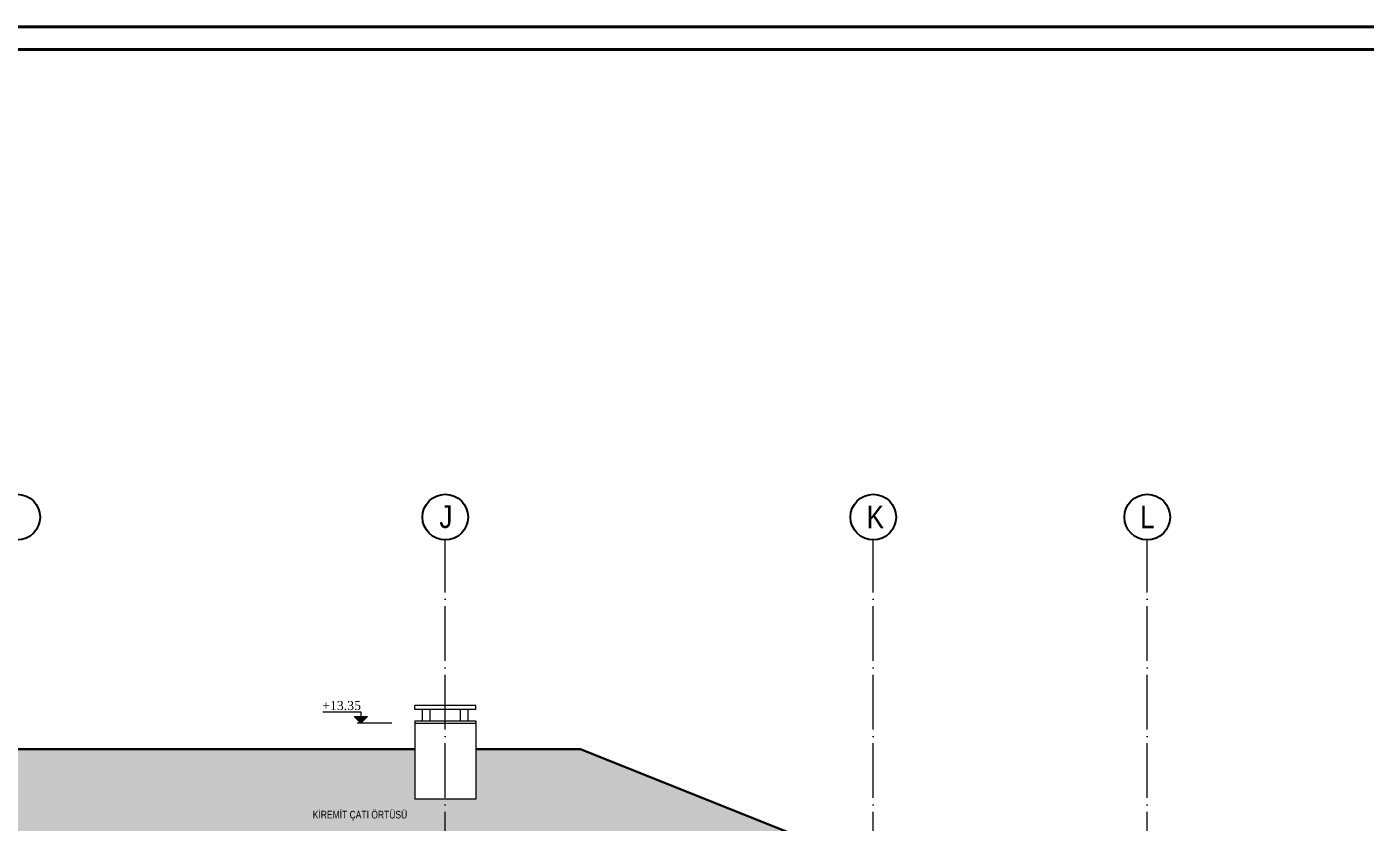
# Model space of a CAD drawing. Header units: millimetres. Extents: x 11587 to 81192, y -36083 to -25300.
# Drawn here: x 52709 to 54468, y -26345 to -25300 of the extents above; entities that cross this region are included whole.
import ezdxf

# ---------------------------------------------------------------- set-up
doc = ezdxf.new("R2010")
doc.units = ezdxf.units.MM
doc.linetypes.add('AKS', pattern=[30, 24, -3, 0, -3])
for name, color, linetype, lineweight in [('rtm-aks balon', 20, 'Continuous', 25), ('rtm-aks balon yazı', 7, 'Continuous', 20), ('rtm-aks yeni', 7, 'AKS', 20), ('rtm-antet-02', 140, 'Continuous', 40), ('rtm-cephe-03', 241, 'Continuous', 30), ('rtm-cephe-04', 33, 'Continuous', 25), ('rtm-kesit katmanı-05', 153, 'Continuous', 20), ('rtm-mhl-yazı-malzeme', 253, 'Continuous', 13), ('rtm-sembol kot yazı', 7, 'Continuous', 20), ('rtm-symbol lvl', 242, 'Continuous', 20)]:
    doc.layers.add(name, color=color, linetype=linetype, lineweight=lineweight)
doc.styles.add('AKSYAZI', font='ARIALN.TTF')
doc.styles.get("Standard").update_dxf_attribs({"font": 'arial.ttf'})
doc.styles.add('VAZ-OLCU', font='times.ttf', dxfattribs={"height": 60})

msp = doc.modelspace()

# ---------------------------------------------------------------- hatches: boundary and pattern name
at = {"layer": 'rtm-cephe-04'}
h = msp.add_hatch(dxfattribs=at)
h.set_pattern_fill('AR-RSHKE', color=256, scale=0.15, style=0)
h.set_pattern_definition([(0, (6000, -2946.85), (97.155, 45.72), [22.86, -19.05, 26.67, -11.43, 34.29, -15.24]), (0, (6022.86, -2944.947), (97.155, 45.72), [19.05, -72.39, 15.24, -22.86]), (0, (6068.58, -2949.71), (97.155, 45.72), [11.43, -118.11]), (90, (6000, -2946.852), (-32.385, 45.72), [43.815, -139.065]), (90, (6022.86, -2946.852), (-32.385, 45.72), [42.8625, -140.0175]), (90, (6041.91, -2946.852), (-32.385, 45.72), [40.005, -142.875]), (90, (6068.58, -2949.71), (-32.385, 45.72), [43.815, -139.065]), (90, (6080.01, -2949.71), (-32.385, 45.72), [43.815, -139.065]), (90, (6114.3, -2946.852), (-32.385, 45.72), [41.91, -140.97])])
h.paths.add_polyline_path([(50289.09, -26249.14), (50289.09, -26315.03), (50209.09, -26315.03), (50209.09, -26249.14), (50071.59, -26249.14), (49616.97, -26430.99), (53891.22, -26430.99), (53436.59, -26249.14), (53299.09, -26249.14), (53299.09, -26315.03), (53219.09, -26315.03), (53219.09, -26249.14), (52486.59, -26249.14), (52486.59, -26315.03), (52201.59, -26315.03), (52201.59, -26249.14), (51551.59, -26249.14), (51551.59, -26315.03), (51436.59, -26315.03), (51436.59, -26249.14), (51156.59, -26249.14), (51156.59, -26315.03), (51016.59, -26315.03), (51016.59, -26249.14)])
at = {"layer": 'rtm-symbol lvl'}
msp.add_hatch(color=256, dxfattribs=at).paths.add_polyline_path([(53156.93, -26206.19), (53148.09, -26215.03), (53139.25, -26206.19)])
msp.add_hatch(color=256, dxfattribs=at).paths.add_polyline_path([(53156.93, -26206.19), (53148.09, -26215.03), (53139.25, -26206.19)])

# ---------------------------------------------------------------- linework, layer by layer
at = {"layer": 'rtm-aks balon'}
for centre in [(52696.59, -25944.16), (53259.09, -25944.16), (53821.59, -25944.16), (54181.59, -25944.16)]:
    msp.add_circle(centre, 30, dxfattribs=at)
at = {"layer": 'rtm-aks yeni', "ltscale": 3}
for p, q in [((53259.09, -27755.03), (53259.09, -25974.16)), ((53821.59, -27755.03), (53821.59, -25974.16)), ((54181.59, -27755.03), (54181.59, -25974.16))]:
    msp.add_line(p, q, dxfattribs=at)
at = {"layer": 'rtm-antet-02'}
msp.add_lwpolyline([(48726.59, -25299.55), (48726.59, -28299.55), (57226.59, -28299.55), (57226.59, -25299.55), (48726.59, -25299.55)], dxfattribs=at)
msp.add_lwpolyline([(48756.59, -25329.55), (48756.59, -28269.55), (57196.59, -28269.55), (57196.59, -25329.55)], close=True, dxfattribs=at)
at = {"layer": 'rtm-cephe-03'}
for points in [[(52486.59, -26249.14), (53219.09, -26249.14)], [(53299.09, -26249.14), (53436.59, -26249.14), (53891.22, -26430.99)]]:
    msp.add_lwpolyline(points, dxfattribs=at)
at = {"layer": 'rtm-kesit katmanı-05'}
for points in [[(53299.09, -26192.03), (53219.09, -26192.03)], [(53219.09, -26197.03), (53219.09, -26192.03)], [(53299.09, -26197.03), (53219.09, -26197.03)], [(53229.09, -26212.03), (53229.09, -26197.03)], [(53239.09, -26212.03), (53239.09, -26197.03)], [(53279.09, -26212.03), (53279.09, -26197.03)], [(53289.09, -26212.03), (53289.09, -26197.03)], [(53299.09, -26197.03), (53299.09, -26192.03)], [(53219.09, -26212.03), (53219.09, -26315.03)], [(53219.09, -26212.03), (53299.09, -26212.03)], [(53219.09, -26215.03), (53299.09, -26215.03)], [(53299.09, -26212.03), (53299.09, -26315.03)], [(53299.09, -26315.03), (53219.09, -26315.03)]]:
    msp.add_lwpolyline(points, dxfattribs=at)
at = {"layer": 'rtm-symbol lvl'}
msp.add_line((53188.93, -26215.03), (53143.13, -26215.03), dxfattribs=at)
msp.add_lwpolyline([(53098.09, -26200.03), (53148.09, -26200.03), (53148.09, -26215.03)], dxfattribs=at)
msp.add_lwpolyline([(53156.93, -26206.19), (53148.09, -26215.03), (53139.25, -26206.19)], close=True, dxfattribs=at)
msp.add_lwpolyline([(53156.93, -26206.19), (53148.09, -26215.03), (53139.25, -26206.19)], close=True, dxfattribs=at)

# ---------------------------------------------------------------- texts
at = {"layer": 'rtm-aks balon yazı', "char_height": 30, "width": 27.7214, "attachment_point": 7, "style": 'AKSYAZI'}
for s, insert in [('J', (53251.41, -25958.93)), ('K', (53812.85, -25958.93)), ('L', (54172.14, -25958.93))]:
    msp.add_mtext(s, dxfattribs=dict(at, insert=insert))
at = {"layer": 'rtm-mhl-yazı-malzeme', "width": 0.8}
msp.add_text('KİREMİT ÇATI ÖRTÜSÜ ', height=10, dxfattribs=at).set_placement((53084.92, -26340.31))
at = {"layer": 'rtm-sembol kot yazı', "style": 'VAZ-OLCU'}
msp.add_text('+13.35', height=12, dxfattribs=at).set_placement((53097.3, -26197.83, -106))

doc.saveas('drawing.dxf')
